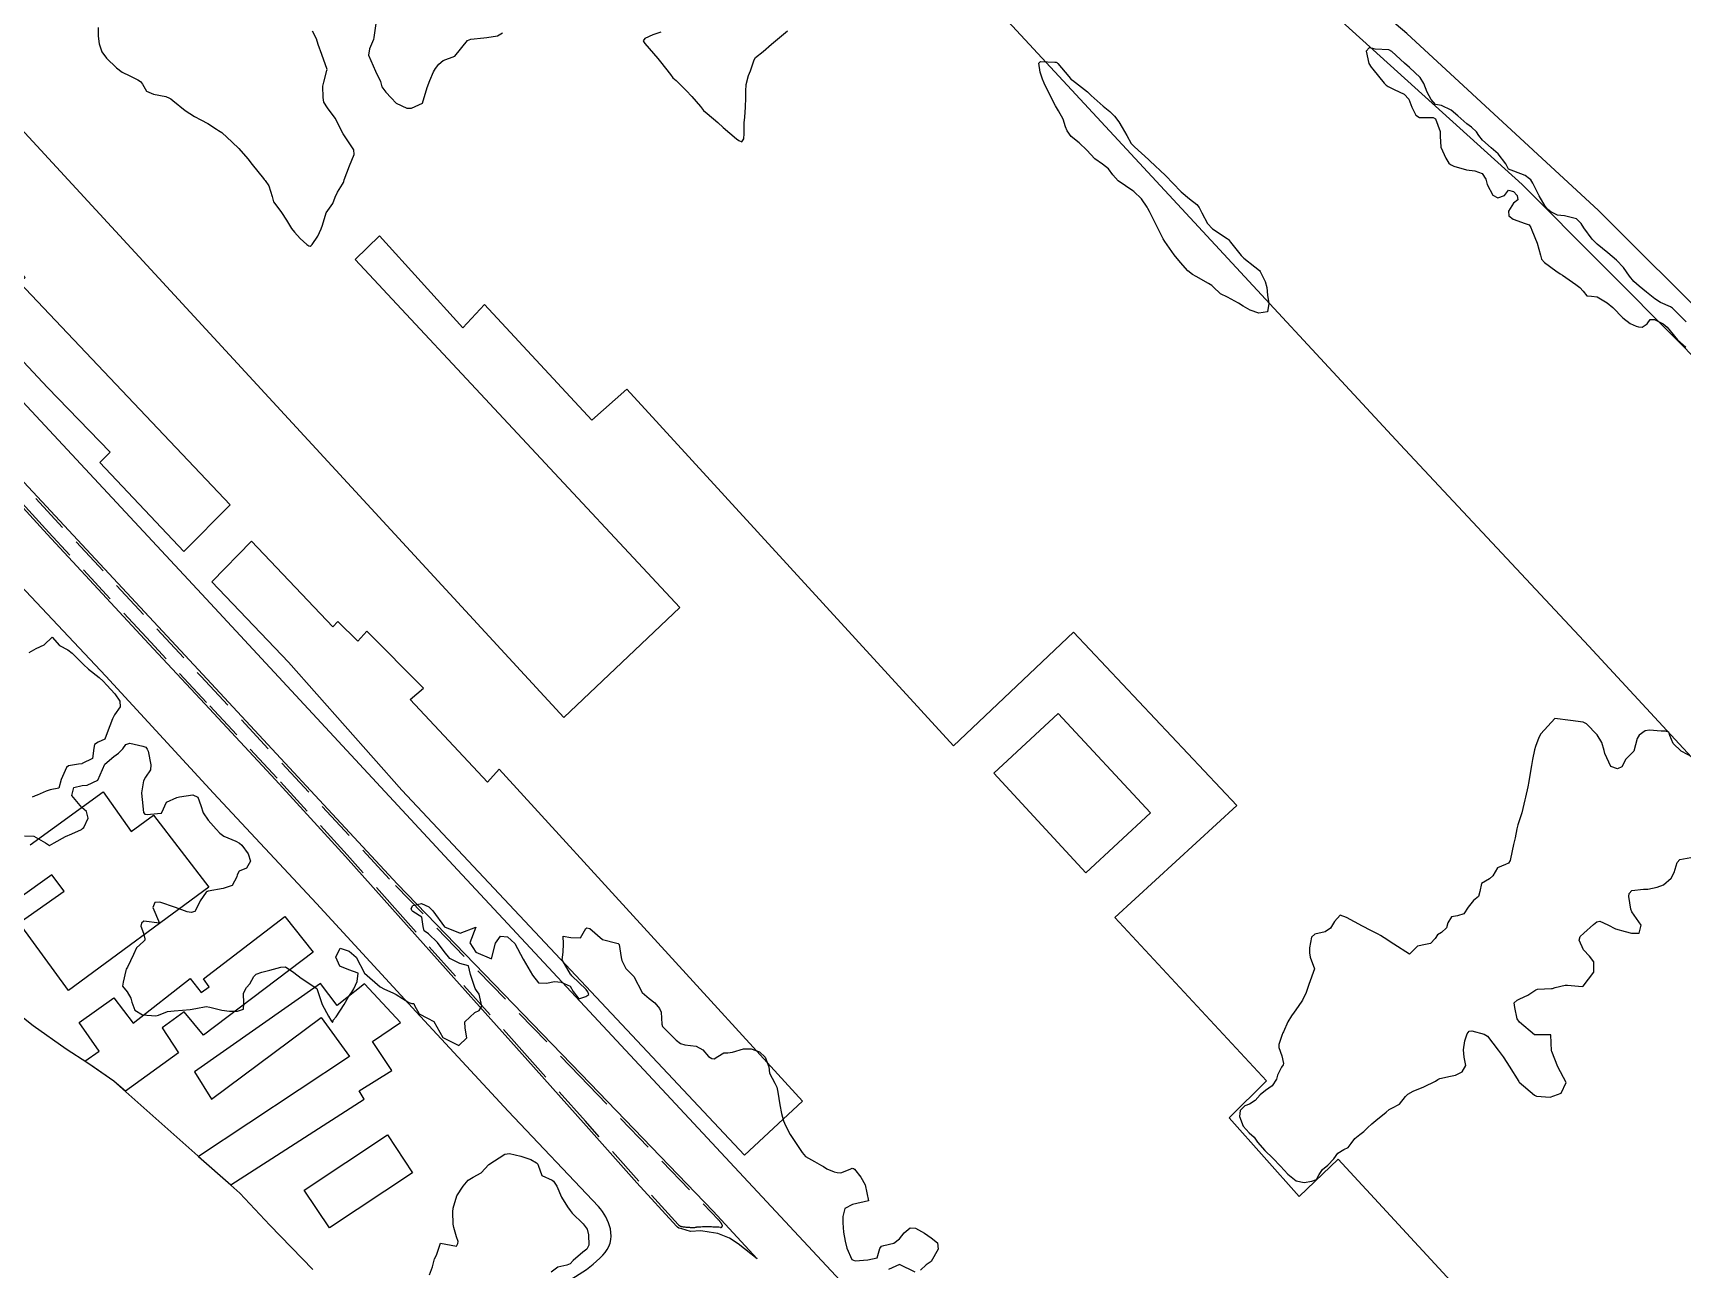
# Model space of a CAD drawing. Header units: metres. Extents: x 298520 to 308411, y 7433745 to 7450750.
# Drawn here: x 307107 to 307315.4, y 7434993.5 to 7435149.7 of the extents above; entities that cross this region are included whole.
import ezdxf

# ---------------------------------------------------------------- set-up
doc = ezdxf.new("R2010")
doc.units = ezdxf.units.M
doc.header["$LTSCALE"] = 10
doc.linetypes.add('DASHED', pattern=[0.75, 0.5, -0.25])
for name, color, linetype in [('Area', 45, 'Continuous'), ('Canteiro', 45, 'DASHED'), ('Curvas de Nivel 1m', 11, 'Continuous'), ('Edificações', 30, 'Continuous'), ('Linha Férrea', 251, 'TRACKS'), ('Vias Primárias', 230, 'Continuous')]:
    doc.layers.add(name, color=color, linetype=linetype)
doc.linetypes.add('TRACKS', pattern='A,0.15,[130,ltypeshp.shx,S=0.25,R=0,X=0,Y=0],0.15', length=0.3)

msp = doc.modelspace()

# ---------------------------------------------------------------- linework, layer by layer
at = {"layer": 'Area'}
msp.add_polyline3d([(307142.37, 7434993.4, 712.91), (307136.95, 7434999.02, 712.79), (307133.16, 7435003.06, 715.34), (307117.25, 7435017.22, 714.87), (307113.97, 7435019.47, 714.94), (307111.23, 7435021.26, 713.61), (307107.06, 7435024.18, 712.24), (307105.39, 7435025.48, 712.28)], dxfattribs=at)
at = {"layer": 'Canteiro'}
msp.add_lwpolyline([(307097.15, 7435101.81), (307128.25, 7435068.36), (307152.84, 7435041.94), (307176.08, 7435017.87), (307193.64, 7434999.69, -0.069447), (307194.12, 7434999.04, -0.593084), (307193.9, 7434998.72, 0.03562), (307190.87, 7434998.74, -0.052804), (307189.08, 7434998.82, -0.158835), (307188.55, 7434999.08), (307183.57, 7435004.56), (307176.83, 7435012.13), (307169.81, 7435020), (307160.43, 7435030.45), (307153.75, 7435037.94), (307146.75, 7435045.8), (307137.9, 7435055.49), (307128.95, 7435065.07), (307121.9, 7435072.66), (307109.03, 7435086.53), (307101.58, 7435094.67)], format="xyb", dxfattribs=at)
at = {"layer": 'Curvas de Nivel 1m', "flags": 128}
for points, elevation in [([(307115.27, 7435150.36), (307115.28, 7435149.26), (307115.39, 7435148.3), (307115.71, 7435147.25), (307116.32, 7435146.47), (307117.59, 7435145.23), (307118.3, 7435144.71), (307119.26, 7435144.24), (307120.29, 7435143.71), (307120.61, 7435143.52), (307120.86, 7435143.19), (307121.37, 7435142.28), (307122.27, 7435141.93), (307123.8, 7435141.62), (307124.27, 7435141.43), (307124.44, 7435141.33), (307124.68, 7435141.14), (307126.24, 7435139.87), (307127.42, 7435139.11), (307128.23, 7435138.66), (307129.1, 7435138.21), (307130.22, 7435137.51), (307130.48, 7435137.34), (307130.9, 7435137.07), (307132.2, 7435135.86), (307133.02, 7435135.04), (307134.17, 7435133.74), (307134.72, 7435133.02), (307136.15, 7435131.28), (307136.26, 7435131.13), (307136.35, 7435131.01), (307136.82, 7435130.32), (307137.23, 7435128.99), (307137.44, 7435128.32), (307138.1, 7435127.44), (307138.43, 7435126.98), (307139.05, 7435126), (307139.69, 7435124.96), (307140.06, 7435124.47), (307140.78, 7435123.68), (307141.63, 7435122.94), (307141.87, 7435122.76), (307142.04, 7435122.7), (307142.19, 7435122.78), (307142.31, 7435122.93), (307143.02, 7435123.96), (307143.46, 7435124.92), (307143.62, 7435125.37), (307144.09, 7435126.91), (307144.9, 7435128.11), (307145.23, 7435128.9), (307145.5, 7435129.52), (307146.14, 7435130.56), (307146.27, 7435130.75), (307146.31, 7435130.89), (307146.36, 7435131.1), (307147.03, 7435132.88), (307147.6, 7435134.29), (307147.57, 7435134.87), (307146.21, 7435136.89), (307145.21, 7435138.9), (307144.25, 7435140.21), (307143.79, 7435140.91), (307143.7, 7435141.48), (307143.65, 7435142.92), (307143.78, 7435143.43), (307144.18, 7435144.91), (307144.19, 7435145.03), (307143.51, 7435146.92), (307143.07, 7435148.2), (307142.86, 7435148.92), (307142.36, 7435149.87)], 711), ([(307150.37, 7435150.84), (307150.11, 7435149.09), (307150.04, 7435148.84), (307149.55, 7435147.63), (307149.41, 7435146.85), (307150.3, 7435144.84), (307150.96, 7435143.5), (307151.12, 7435142.83), (307151.63, 7435142.17), (307152.27, 7435141.44), (307152.91, 7435140.8), (307154.25, 7435140.14), (307154.88, 7435140.15), (307156.26, 7435140.77), (307156.84, 7435142.76), (307157.19, 7435143.65), (307157.66, 7435144.75), (307157.9, 7435145.15), (307158.32, 7435145.7), (307158.88, 7435146.18), (307160.33, 7435146.72), (307161.93, 7435148.7), (307162.35, 7435148.87), (307163.99, 7435149.04), (307164.36, 7435149.07), (307165.72, 7435149.29), (307166.36, 7435149.68)], 711), ([(307186.37, 7435149.76), (307185.36, 7435149.43), (307184.36, 7435148.96), (307184.12, 7435148.67), (307184.26, 7435148.43), (307184.35, 7435148.32), (307185.97, 7435146.41), (307186.33, 7435146), (307187.59, 7435144.39), (307187.9, 7435143.99), (307188.3, 7435143.63), (307189.57, 7435142.37), (307190.27, 7435141.63), (307191.37, 7435140.34), (307191.78, 7435139.87), (307192.24, 7435139.48), (307193.56, 7435138.32), (307194.23, 7435137.7), (307195.92, 7435136.29), (307196.21, 7435136.07), (307196.61, 7435135.88), (307196.87, 7435136.28), (307196.89, 7435136.95), (307196.92, 7435138.28), (307196.97, 7435139.01), (307197.06, 7435140.28), (307197.1, 7435141.45), (307197.11, 7435142.28), (307197.14, 7435143.13), (307197.44, 7435144.27), (307197.7, 7435144.88), (307198.15, 7435146.26), (307198.34, 7435146.55), (307199.3, 7435147.3), (307200.35, 7435148.24), (307202.37, 7435149.94)], 711), ([(307315.95, 7435113.14), (307314.2, 7435114.87), (307313.97, 7435115.03), (307312.69, 7435115.6), (307311.98, 7435116.04), (307310.94, 7435116.91), (307310, 7435117.67), (307309.33, 7435118.25), (307308.79, 7435118.94), (307308.03, 7435120.01), (307307.15, 7435120.96), (307306.05, 7435121.89), (307304.7, 7435122.98), (307304.07, 7435123.61), (307303.01, 7435125.01), (307302.66, 7435125.57), (307302.1, 7435126.18), (307300.58, 7435126.56), (307300.11, 7435126.57), (307299.69, 7435126.63), (307298.85, 7435127.06), (307298.43, 7435127.38), (307298.12, 7435127.75), (307297.39, 7435129.08), (307296.57, 7435130.68), (307296.3, 7435131.09), (307296.16, 7435131.24), (307295.62, 7435131.64), (307294.17, 7435132.21), (307293.51, 7435132.45), (307293.14, 7435133.13), (307292.2, 7435134.38), (307291.31, 7435135.15), (307290.22, 7435136.12), (307289.76, 7435136.7), (307289.45, 7435137.17), (307288.81, 7435137.75), (307288.24, 7435138.17), (307287.08, 7435139.2), (307286.26, 7435139.88), (307285.03, 7435140.47), (307284.27, 7435140.63), (307283.71, 7435141.24), (307283.21, 7435142.17), (307282.81, 7435143.25), (307282.31, 7435144.04), (307280.99, 7435145.27), (307280.34, 7435145.83), (307278.77, 7435147.3), (307278.36, 7435147.54), (307276.65, 7435147.62), (307276.36, 7435147.67), (307275.9, 7435147.79), (307275.52, 7435147.34), (307275.86, 7435145.81), (307276.15, 7435145.33), (307276.33, 7435145.08), (307277.8, 7435143.31), (307278.05, 7435143.05), (307278.3, 7435142.88), (307279.06, 7435142.52), (307280.29, 7435141.9), (307280.91, 7435141.27), (307281.28, 7435140.26), (307281.77, 7435139.26), (307282.25, 7435138.99), (307283.96, 7435138.95), (307284.25, 7435138.8), (307284.85, 7435137.22), (307284.85, 7435136.6), (307284.96, 7435135.22), (307285.56, 7435133.85), (307285.97, 7435133.21), (307286.18, 7435133.02), (307286.57, 7435132.82), (307288.17, 7435132.34), (307289.25, 7435132.25), (307290.17, 7435131.88), (307290.62, 7435131.16), (307290.81, 7435130.5), (307291.51, 7435129.15), (307292.13, 7435128.83), (307292.99, 7435129.13), (307293.48, 7435129.79), (307294.14, 7435129.63), (307294.6, 7435129.11), (307294.66, 7435128.57), (307294.12, 7435128.16), (307293.48, 7435127.12), (307293.53, 7435126.54), (307294.1, 7435126.11), (307295.62, 7435125.57), (307296.1, 7435125.41), (307296.31, 7435125.09), (307296.45, 7435124.72), (307297.13, 7435123.08), (307297.54, 7435121.58), (307297.67, 7435121.07), (307298.04, 7435120.66), (307299.46, 7435119.61), (307300.02, 7435119.23), (307300.3, 7435119.04), (307302, 7435117.86), (307302.5, 7435117.51), (307302.95, 7435117.01), (307303.41, 7435116.42), (307303.99, 7435116.41), (307304.68, 7435116.29), (307305.98, 7435115.56), (307306.67, 7435114.96), (307307.95, 7435113.66), (307308.89, 7435112.94), (307309.62, 7435112.6), (307309.94, 7435112.5), (307310.39, 7435112.46), (307311.01, 7435112.91), (307311.4, 7435113.45), (307311.95, 7435113.45), (307313.04, 7435112.88), (307313.55, 7435112.49), (307313.93, 7435112), (307314.85, 7435110.86), (307315.91, 7435109.96)], 711), ([(307106.54, 7435071.35), (307107.43, 7435071.89), (307108.42, 7435072.34), (307109.44, 7435073.32), (307110.39, 7435072.26), (307111.43, 7435071.69), (307111.99, 7435071.28), (307113.4, 7435069.86), (307114.05, 7435069.26), (307115.38, 7435068.19), (307115.9, 7435067.76), (307116.37, 7435067.24), (307117.36, 7435066.13), (307118.02, 7435065.21), (307118.05, 7435064.5), (307117.33, 7435063.47), (307117.19, 7435063.22), (307117.08, 7435062.99), (307116.41, 7435061.23), (307116.1, 7435060.43), (307115.28, 7435060.02), (307114.79, 7435059.74), (307114.71, 7435059.26), (307114.54, 7435057.98), (307113.25, 7435057.33), (307113.2, 7435057.32), (307112.77, 7435057.27), (307111.51, 7435057.03), (307111.25, 7435056.82), (307110.59, 7435055.3), (307110.3, 7435054.22), (307109.21, 7435054.01), (307108.7, 7435053.83), (307107.55, 7435053.34), (307107.3, 7435053.24), (307107.2, 7435053.2), (307106.92, 7435053.07)], 712), ([(307317.29, 7435057.86), (307315.42, 7435058.85), (307315.3, 7435058.91), (307314.32, 7435059.87), (307313.9, 7435060.87), (307313.76, 7435061.3), (307313.33, 7435061.42), (307312.79, 7435061.42), (307311.33, 7435061.57), (307310.75, 7435061.48), (307310, 7435060.91), (307309.74, 7435060.49), (307309.33, 7435058.92), (307309.33, 7435058.9), (307309.3, 7435058.87), (307308.33, 7435057.89), (307307.81, 7435056.94), (307307.27, 7435056.67), (307306.42, 7435056.96), (307305.68, 7435058.59), (307305.6, 7435058.97), (307305.31, 7435059.99), (307304.72, 7435060.98), (307303.34, 7435062.36), (307302.92, 7435062.57), (307301.34, 7435062.77), (307299.34, 7435063.04), (307297.6, 7435061.07), (307297.32, 7435060.62), (307296.89, 7435059.49), (307296.78, 7435059.08), (307296.53, 7435057.84), (307296.4, 7435057.08), (307296.24, 7435056.11), (307296.06, 7435055.08), (307295.93, 7435054.39), (307295.64, 7435053.09), (307295.57, 7435052.74), (307295.2, 7435051.09), (307294.68, 7435049.6), (307294.55, 7435049.1), (307294.32, 7435047.94), (307294.13, 7435047.1), (307293.94, 7435046.31), (307293.71, 7435045.1), (307293.5, 7435044.74), (307293.12, 7435044.57), (307292.1, 7435044.14), (307291.51, 7435043.13), (307291.1, 7435042.78), (307290.08, 7435042.17), (307289.88, 7435041.15), (307289.69, 7435040.54), (307289.07, 7435040.04), (307288.39, 7435039.17), (307287.87, 7435038.36), (307287.05, 7435038.09), (307286.29, 7435037.95), (307285.83, 7435037.2), (307285.65, 7435036.58), (307285.02, 7435036), (307284.53, 7435035.7), (307284.23, 7435035.22), (307283.65, 7435034.58), (307283, 7435034.45), (307282, 7435034.24), (307280.98, 7435033.26), (307279, 7435034.5), (307277.78, 7435035.3), (307277.31, 7435035.6), (307277.02, 7435035.77), (307276.09, 7435036.25), (307275.03, 7435036.8), (307274.02, 7435037.34), (307273.04, 7435037.89), (307272.23, 7435038.18), (307271.49, 7435037.37), (307271.02, 7435036.52), (307270.32, 7435036.08), (307269.02, 7435035.77), (307268.61, 7435035.41), (307268.34, 7435034.06), (307268.36, 7435033.41), (307268.43, 7435032.86), (307268.96, 7435031.4), (307268.28, 7435029.41), (307267.93, 7435028.42), (307267.47, 7435027.42), (307266.9, 7435026.63), (307266.39, 7435025.94), (307266.07, 7435025.44), (307265.62, 7435024.7), (307265.04, 7435023.45), (307264.99, 7435023.32), (307264.86, 7435022.97), (307264.47, 7435021.83), (307264.47, 7435021.45), (307264.83, 7435020.4), (307265.08, 7435019.45), (307265.02, 7435019.25), (307264.82, 7435018.99), (307264.31, 7435017.94), (307264.19, 7435017.46), (307263.64, 7435016.61), (307262.78, 7435016.03), (307262.11, 7435015.48), (307261.48, 7435014.77), (307260.76, 7435014.31), (307260.18, 7435014.08), (307259.6, 7435013.51), (307259.5, 7435012.75), (307259.96, 7435011.51), (307260.71, 7435010.67), (307261.35, 7435010.13), (307261.78, 7435009.48), (307262.69, 7435008.42), (307263.7, 7435007.46), (307264.66, 7435006.46), (307265.59, 7435005.44), (307266.64, 7435004.59), (307267.67, 7435004.39), (307268.64, 7435004.56), (307269.25, 7435004.79), (307269.55, 7435005.39), (307269.99, 7435006.05), (307270.66, 7435006.57), (307271.41, 7435007.37), (307271.93, 7435008.12), (307272.69, 7435008.58), (307273.24, 7435008.8), (307273.62, 7435009.34), (307274.09, 7435009.96), (307274.71, 7435010.45), (307275.22, 7435010.83), (307275.66, 7435011.32), (307276.21, 7435011.83), (307276.73, 7435012.23), (307278.04, 7435013.29), (307278.41, 7435013.63), (307278.75, 7435013.8), (307279.74, 7435014.29), (307280.47, 7435015.26), (307280.78, 7435015.57), (307281.46, 7435015.94), (307282.79, 7435016.5), (307284.25, 7435017.22), (307284.57, 7435017.43), (307284.8, 7435017.55), (307286.18, 7435017.82), (307286.8, 7435017.96), (307287.62, 7435018.37), (307288.11, 7435019.17), (307287.91, 7435020.25), (307287.82, 7435021.18), (307287.96, 7435022.28), (307288.27, 7435023.17), (307288.53, 7435023.5), (307288.87, 7435023.57), (307290.42, 7435023.14), (307290.86, 7435022.87), (307292.2, 7435021.13), (307292.83, 7435020.29), (307293.28, 7435019.57), (307293.56, 7435019.11), (307294.79, 7435017.17), (307294.86, 7435017.09), (307296.78, 7435015.44), (307297.03, 7435015.32), (307298.77, 7435015.16), (307300.13, 7435015.67), (307300.79, 7435017.02), (307299.71, 7435019.03), (307298.95, 7435020.93), (307298.93, 7435021.04), (307298.86, 7435023.04), (307296.86, 7435023.04), (307296.8, 7435023.07), (307294.89, 7435024.67), (307294.61, 7435025.09), (307294.3, 7435026.49), (307294.22, 7435027.1), (307294.58, 7435027.44), (307294.92, 7435027.59), (307295.94, 7435028.07), (307296.94, 7435028.74), (307297.17, 7435028.84), (307298.94, 7435028.9), (307299.06, 7435028.92), (307299.39, 7435029.04), (307300.65, 7435029.32), (307300.95, 7435029.32), (307302.8, 7435029.15), (307302.94, 7435029.2), (307304.27, 7435030.98), (307304.27, 7435032.27), (307303.73, 7435032.99), (307302.99, 7435033.8), (307302.41, 7435035.01), (307302.54, 7435035.48), (307303.02, 7435035.92), (307304.23, 7435036.98), (307304.66, 7435037.35), (307305.04, 7435037.4), (307306.03, 7435036.96), (307307.03, 7435036.47), (307308.22, 7435036.12), (307309.02, 7435035.91), (307310.01, 7435035.92), (307310.28, 7435036.91), (307309.06, 7435038.61), (307308.96, 7435038.92), (307308.69, 7435040.54), (307308.73, 7435040.93), (307309.09, 7435041.3), (307310.55, 7435041.45), (307311.09, 7435041.48), (307312.28, 7435041.7), (307313.09, 7435042.01), (307314.07, 7435042.87), (307314.41, 7435043.56), (307314.83, 7435044.85), (307315.14, 7435045.23), (307316.52, 7435045.45)], 711), ([(307105.97, 7435048.19), (307107.14, 7435048.15), (307108.59, 7435047.33), (307109.13, 7435046.99), (307109.72, 7435047.31), (307111.14, 7435048.12), (307111.95, 7435048.47), (307113.15, 7435049.02), (307113.3, 7435049.12), (307113.44, 7435049.27), (307113.99, 7435050.44), (307113.8, 7435051.26), (307113.19, 7435051.79), (307111.93, 7435053.28), (307112.2, 7435054.29), (307113.22, 7435054.57), (307113.88, 7435054.61), (307115.23, 7435055.25), (307116.11, 7435057.24), (307117.26, 7435058.23), (307117.84, 7435058.64), (307118.36, 7435059.21), (307118.76, 7435059.73), (307119.28, 7435059.93), (307120.91, 7435059.54), (307121.28, 7435059.39), (307121.46, 7435059.17), (307121.56, 7435058.88), (307121.92, 7435057.16), (307121.86, 7435056.54), (307121.24, 7435055.62), (307120.99, 7435055.17), (307120.75, 7435053.64), (307120.76, 7435053.18), (307120.81, 7435052.78), (307120.97, 7435051.17), (307121.18, 7435050.92), (307121.46, 7435050.88), (307123.18, 7435051.06), (307123.25, 7435051.08), (307123.3, 7435051.15), (307123.88, 7435052.46), (307125.2, 7435053.04), (307125.52, 7435053.13), (307127.21, 7435053.37), (307127.85, 7435053.09), (307128.25, 7435052.03), (307128.55, 7435051.09), (307129.17, 7435050.17), (307130.18, 7435049.06), (307130.63, 7435048.54), (307131.14, 7435048.16), (307132.66, 7435047.51), (307133.14, 7435047.27), (307133.43, 7435047.03), (307134.21, 7435045.93), (307134.5, 7435045.02), (307134, 7435044.12), (307133.09, 7435043.73), (307132.84, 7435043.28), (307132.79, 7435043.03), (307132.2, 7435041.91), (307131.07, 7435041.54), (307129.17, 7435041.19), (307129.06, 7435041.17), (307128.99, 7435041.15), (307128.92, 7435041.08), (307128.16, 7435039.97), (307127.73, 7435039.09), (307127.47, 7435038.66), (307127.03, 7435038.51), (307126.5, 7435038.58), (307125.03, 7435039.13), (307123.04, 7435039.8), (307122.42, 7435039.78), (307122.18, 7435039.16), (307123.01, 7435037.15), (307121.02, 7435037.42), (307120.72, 7435037.17), (307120.64, 7435036.8), (307121, 7435035.89), (307121.16, 7435035.17), (307121.14, 7435035.02), (307120.99, 7435034.84), (307120.1, 7435034.06), (307119.71, 7435033.19), (307118.95, 7435031.61), (307118.8, 7435031.34), (307118.77, 7435031.2), (307118.41, 7435029.71), (307118.32, 7435029.21), (307118.91, 7435028.48), (307119.39, 7435027.68), (307119.5, 7435027.19), (307119.88, 7435026.19), (307120.88, 7435025.58), (307122.56, 7435025.46), (307122.88, 7435025.56), (307124.03, 7435025.99), (307124.88, 7435026.07), (307125.93, 7435026.16), (307126.88, 7435026.26), (307127.59, 7435026.39), (307128.89, 7435026.62), (307129.39, 7435026.57), (307130.88, 7435026.17), (307131.88, 7435026.05), (307132.88, 7435026.03), (307133.63, 7435026.28), (307133.65, 7435027.02), (307133.62, 7435028.31), (307134, 7435029.02), (307134.42, 7435029.52), (307134.93, 7435030.43), (307135.22, 7435030.73), (307135.94, 7435030.99), (307136.95, 7435031.23), (307138.33, 7435031.59), (307138.95, 7435031.63), (307140, 7435030.95), (307140.93, 7435030.21), (307142.91, 7435028.91), (307143.58, 7435026.9), (307144.37, 7435025.4), (307144.67, 7435024.89), (307144.87, 7435024.62), (307144.94, 7435024.83), (307144.96, 7435024.89), (307145.35, 7435025.35), (307146.36, 7435026.87), (307146.9, 7435027.86), (307147.31, 7435028.45), (307147.59, 7435028.85), (307147.99, 7435029.78), (307148.1, 7435030.85), (307146.95, 7435031.25), (307145.8, 7435031.73), (307145.31, 7435032.88), (307145.84, 7435034.02), (307146.97, 7435033.64), (307147.86, 7435032.85), (307148.94, 7435030.84), (307150.92, 7435029.13), (307151.44, 7435028.81), (307152.49, 7435028.37), (307152.91, 7435028.17), (307154.51, 7435027.16), (307154.9, 7435027.03), (307155.14, 7435027.01), (307155.23, 7435026.76), (307155.82, 7435025.69), (307156.88, 7435025.17), (307157.69, 7435024.73), (307158.84, 7435022.72), (307160.83, 7435021.7), (307161.85, 7435022.68), (307161.65, 7435023.9), (307161.58, 7435024.69), (307162.88, 7435025.86), (307163.4, 7435026.15), (307163.73, 7435026.66), (307163.39, 7435028.19), (307163.07, 7435028.67), (307162.92, 7435028.9), (307162.33, 7435030.68), (307162.06, 7435031.79), (307160.96, 7435032.07), (307159.69, 7435032.71), (307158.98, 7435033.58), (307158.14, 7435034.73), (307157, 7435035.81), (307156.46, 7435036.2), (307156.34, 7435036.75), (307156.18, 7435037.91), (307155.03, 7435038.66), (307154.89, 7435038.77), (307154.8, 7435039.01), (307155.04, 7435039.4), (307156.14, 7435039.66), (307157.04, 7435039.24), (307157.57, 7435038.73), (307159.01, 7435036.72), (307161, 7435035.9), (307163.01, 7435036.67), (307162.24, 7435034.68), (307162.98, 7435033.49), (307164.96, 7435032.65), (307165.49, 7435034.64), (307166.1, 7435035.53), (307166.99, 7435035.42), (307167.92, 7435034.61), (307168.96, 7435032.6), (307170.14, 7435030.59), (307170.93, 7435029.62), (307171.93, 7435029.57), (307172.93, 7435029.8), (307173.76, 7435029.71), (307174.92, 7435029.2), (307175.27, 7435028.52), (307175.99, 7435027.6), (307176.91, 7435027.89), (307177.27, 7435028.14), (307177.15, 7435028.5), (307176.92, 7435028.77), (307175.12, 7435030.53), (307175.04, 7435030.62), (307174.94, 7435030.71), (307173.88, 7435032.54), (307174.01, 7435033.5), (307174.05, 7435034.54), (307174.02, 7435035.52), (307175, 7435035.37), (307176.21, 7435035.3), (307176.9, 7435036.5), (307177.01, 7435036.59), (307177.39, 7435036.5), (307178.99, 7435035.09), (307180.8, 7435034.65), (307180.98, 7435034.58), (307181.11, 7435034.46), (307181.35, 7435032.84), (307181.42, 7435032.45), (307181.94, 7435031.43), (307182.94, 7435030.43), (307184, 7435028.42), (307184.91, 7435027.66), (307185.6, 7435027.1), (307186.22, 7435026.39), (307186.42, 7435025.91), (307186.5, 7435024.39), (307186.58, 7435024.1), (307186.86, 7435023.81), (307188.3, 7435022.37), (307188.84, 7435021.96), (307189.4, 7435021.79), (307190.84, 7435021.62), (307191.68, 7435021.18), (307192.41, 7435020.32), (307192.82, 7435020.05), (307193.11, 7435020.01), (307193.59, 7435020.3), (307194.32, 7435020.8), (307194.83, 7435020.79), (307195.42, 7435020.87), (307196.83, 7435021.27), (307197.8, 7435021.29), (307198.83, 7435020.91), (307199.54, 7435020.23), (307200.03, 7435019.01), (307200.12, 7435018.23), (307200.78, 7435016.94), (307201.01, 7435016.45), (307201.07, 7435016.22), (307201.15, 7435015.83), (307201.41, 7435014.21), (307201.63, 7435013.11), (307201.89, 7435012.2), (307202.11, 7435011.59), (307202.71, 7435010.46), (307202.88, 7435010.19), (307203.3, 7435009.58), (307204.25, 7435008.17), (307204.67, 7435007.69), (307205.79, 7435007.03), (307206.66, 7435006.55), (307206.91, 7435006.4), (307207.33, 7435006.14), (307208.27, 7435005.75), (307208.65, 7435005.66), (307209.13, 7435005.63), (307210.29, 7435006.1), (307210.56, 7435006.2), (307210.65, 7435006.18), (307210.71, 7435006.16), (307210.83, 7435006.1), (307211.64, 7435005.09), (307212.19, 7435004.08), (307212.6, 7435002.07), (307210.6, 7435001.6), (307209.61, 7435001.09), (307209.36, 7435000.11), (307209.38, 7434999.31), (307209.47, 7434998.11), (307209.66, 7434996.99), (307209.88, 7434996.11), (307210.52, 7434994.68), (307210.93, 7434994.51), (307212.52, 7434994.64), (307213.69, 7434994.89), (307214.05, 7434996.05), (307214.26, 7434996.33), (307214.54, 7434996.45), (307215.83, 7434996.75), (307216.55, 7434997.26), (307217.12, 7434998.02), (307217.89, 7434998.68), (307218.56, 7434998.62), (307219.71, 7434997.99), (307220.55, 7434997.42), (307221.33, 7434996.76), (307221.43, 7434995.97), (307220.52, 7434994.43), (307220.27, 7434994.23), (307219.88, 7434993.99), (307219.2, 7434993.3)], 712), ([(307157.14, 7434992.73), (307157.5, 7434993.73), (307157.76, 7434994.73), (307158.02, 7434995.23), (307158.53, 7434996.72), (307160.53, 7434996.37), (307160.73, 7434996.7), (307160.76, 7434996.92), (307160.54, 7434997.53), (307160.19, 7434998.7), (307160.12, 7434999.15), (307160.07, 7435000.71), (307160.14, 7435001.15), (307160.6, 7435002.7), (307161.38, 7435003.93), (307162.02, 7435004.68), (307162.64, 7435005.09), (307163.68, 7435005.62), (307164.65, 7435006.65), (307166.67, 7435007.97), (307167.24, 7435008.04), (307168.66, 7435007.74), (307169.93, 7435007.31), (307170.66, 7435006.86), (307170.81, 7435006.73), (307170.86, 7435006.58), (307171.35, 7435005.28), (307172.63, 7435004.68), (307172.82, 7435004.55), (307173.21, 7435003.95), (307173.83, 7435002.54), (307174.59, 7435001.33), (307174.92, 7435000.85), (307175.18, 7435000.52), (307176.56, 7434999.16), (307177.07, 7434998.49), (307177.24, 7434997.8), (307177.25, 7434996.49), (307177.03, 7434995.99), (307176.52, 7434995.59), (307175.27, 7434994.52), (307174.91, 7434994.12), (307174.5, 7434993.94), (307173.36, 7434993.68), (307172.49, 7434993.06)], 713), ([(307218.5, 7434993.07), (307216.51, 7434994.03), (307215.12, 7434993.42)], 712)]:
    msp.add_lwpolyline(points, dxfattribs=dict(at, elevation=elevation))
at = {"layer": 'Curvas de Nivel 1m', "elevation": 712, "flags": 128}
msp.add_lwpolyline([(307236.33, 7435145.95), (307236.43, 7435145.91), (307236.52, 7435145.81), (307237.95, 7435144.14), (307238.23, 7435143.78), (307238.26, 7435143.74), (307238.3, 7435143.72), (307238.41, 7435143.67), (307240.29, 7435142.2), (307240.77, 7435141.76), (307242.26, 7435140.41), (307243.11, 7435139.73), (307243.69, 7435139.16), (307244.24, 7435138.42), (307244.69, 7435137.71), (307245.24, 7435136.68), (307245.8, 7435135.69), (307246.21, 7435135.26), (307247.99, 7435133.66), (307248.09, 7435133.57), (307248.18, 7435133.48), (307250.16, 7435131.64), (307252.09, 7435129.62), (307252.13, 7435129.58), (307253.2, 7435128.68), (307254.12, 7435127.96), (307254.42, 7435127.59), (307254.75, 7435126.94), (307255.46, 7435125.58), (307256.08, 7435124.92), (307257.92, 7435123.69), (307258.06, 7435123.59), (307258.12, 7435123.54), (307258.38, 7435123.21), (307259.72, 7435121.52), (307260.04, 7435121.21), (307261.43, 7435120.1), (307262.01, 7435119.62), (307262.11, 7435119.5), (307262.76, 7435118.24), (307262.94, 7435117.49), (307263.03, 7435116.53), (307263.21, 7435115.48), (307263.02, 7435114.43), (307261.95, 7435114.23), (307260.84, 7435114.64), (307259.97, 7435115.11), (307259.37, 7435115.53), (307257.98, 7435116.27), (307257.11, 7435116.68), (307256.19, 7435117.57), (307256.1, 7435117.67), (307255.99, 7435117.75), (307255.6, 7435117.98), (307254.01, 7435118.89), (307253.55, 7435119.14), (307252.95, 7435119.61), (307252.03, 7435120.66), (307251.25, 7435121.63), (307250.06, 7435123.31), (307249.87, 7435123.64), (307249.66, 7435124.05), (307248.86, 7435125.65), (307248.11, 7435127.09), (307247.93, 7435127.48), (307247.84, 7435127.66), (307247.13, 7435128.68), (307246.13, 7435129.62), (307246.02, 7435129.69), (307244.15, 7435130.98), (307243.51, 7435131.72), (307242.95, 7435132.5), (307242.18, 7435133.06), (307241.21, 7435133.75), (307240.2, 7435134.86), (307239.23, 7435135.77), (307238.22, 7435136.56), (307237.72, 7435137.28), (307237.53, 7435137.79), (307237.2, 7435138.76), (307236.63, 7435139.8), (307236.26, 7435140.43), (307235.55, 7435141.82), (307234.83, 7435143.3), (307234.6, 7435143.83), (307234.32, 7435144.7), (307234.14, 7435145.83), (307234.34, 7435146.05), (307236.17, 7435145.98)], close=True, dxfattribs=at)
at = {"layer": 'Edificações'}
for points in [[(307131.93, 7435090.01), (307126.08, 7435084.11), (307115.47, 7435095.38), (307116.79, 7435096.67), (307108.84, 7435104.85), (307090.01, 7435124.94), (307088.71, 7435123.86), (307072.4, 7435141.61), (307025.22, 7435192.3), (307016.31, 7435202.21), (307017.31, 7435203.2), (307010.55, 7435211.04), (307017.9, 7435217.93), (307024.66, 7435210.41), (307020.85, 7435206.97), (307025.79, 7435201.26), (307028.34, 7435203.69), (307046.18, 7435184.18), (307074.88, 7435153.36), (307106.04, 7435118.76), (307105.31, 7435118.12)], [(307196.94, 7435007.86), (307204.29, 7435014.67), (307165.93, 7435056.62), (307164.47, 7435054.99), (307154.68, 7435065.44), (307156.36, 7435066.86), (307149.23, 7435074.08), (307148.08, 7435072.8), (307145.55, 7435075.27), (307144.93, 7435074.61), (307134.66, 7435085.42), (307129.61, 7435080.28), (307139.3, 7435070.13), (307153.65, 7435053.97)], [(307228.44, 7435056.1), (307236.6, 7435063.66), (307248.24, 7435051.1), (307240.07, 7435043.53)], [(307141.3, 7435003.44), (307151.81, 7435010.41), (307154.99, 7435005.62), (307144.48, 7434998.65)]]:
    msp.add_lwpolyline(points, close=True, dxfattribs=at)
for points in [[(307082.62, 7435162.4), (307174.1, 7435063.17), (307188.79, 7435077.06), (307147.74, 7435121.02), (307150.82, 7435124.03), (307161.36, 7435112.4), (307164.09, 7435115.36), (307177.67, 7435100.72), (307182.09, 7435104.66), (307223.35, 7435059.58), (307238.51, 7435073.93), (307259.16, 7435052.05), (307243.74, 7435037.87), (307262.89, 7435017.24), (307258.21, 7435012.57), (307267.03, 7435002.61), (307271.97, 7435007.33), (307318.76, 7434956.67), (307313.81, 7434952.11), (307332.97, 7434930.86)], [(307427.53, 7434937.13), (307411.24, 7434955.12), (307398.96, 7434968.92), (307375.91, 7434948.27), (307362.34, 7434963.52), (307385.36, 7434983.89), (307381.85, 7434987.49), (307348.7, 7435023.09), (307330.66, 7435042.96), (307303.63, 7435072.18), (307279.79, 7435097.65), (307252.73, 7435126.87), (307222.77, 7435159.24)], [(307106.68, 7435047.05), (307115.91, 7435053.74), (307119.44, 7435048.73), (307122.25, 7435050.8), (307129.26, 7435041.7), (307111.53, 7435028.67), (307105.28, 7435037.19), (307110.97, 7435041.23), (307109.4, 7435043.28), (307105.13, 7435040.19)]]:
    msp.add_lwpolyline(points, dxfattribs=at)
for points, elevation in [([(307118.71, 7435015.92), (307117.25, 7435017.22), (307114.76, 7435018.93), (307113.57, 7435019.73), (307115.39, 7435021.01), (307112.85, 7435024.63), (307117.25, 7435027.73), (307119.69, 7435024.55), (307126.89, 7435030.17), (307128.27, 7435028.39), (307129.29, 7435029.12), (307128.56, 7435030.12), (307138.85, 7435037.99), (307142.42, 7435033.5), (307128.57, 7435023), (307126.13, 7435025.97), (307123.34, 7435023.92), (307125.43, 7435020.78)], 714.92), ([(307127.96, 7435007.69), (307132.02, 7435004.08), (307148.86, 7435014.91), (307148.26, 7435015.98), (307152.37, 7435018.56), (307149.92, 7435022.2), (307153.47, 7435024.61), (307148.9, 7435029.48), (307145.47, 7435026.77), (307143.36, 7435029.56), (307127.44, 7435018.36), (307129.59, 7435014.92), (307143.43, 7435025.23), (307147.03, 7435020.33)], 715.19)]:
    msp.add_lwpolyline(points, close=True, dxfattribs=dict(at, elevation=elevation))
at = {"layer": 'Linha Férrea', "flags": 128}
msp.add_lwpolyline([(307827.16, 7434249.95), (307821.56, 7434258.81), (307819.52, 7434262.43), (307816.3, 7434268.22), (307813.68, 7434272.3), (307811.64, 7434275.46), (307798.22, 7434296.14), (307773.74, 7434334.03), (307761.73, 7434352.01), (307752.47, 7434367.89), (307735.13, 7434393.38), (307710.74, 7434431.02), (307694.81, 7434455.28), (307677.7, 7434482.21), (307665.38, 7434501.66), (307643.88, 7434534.84), (307627.56, 7434562.54), (307613.51, 7434586.87), (307596.95, 7434617.47), (307576.4, 7434659.98), (307564.17, 7434687.32), (307541.06, 7434734.95), (307530.17, 7434758.54), (307516.92, 7434785.92), (307501.76, 7434817.25), (307481.68, 7434859.3), (307459.2, 7434904.2), (307442.79, 7434936.27), (307425.28, 7434968.91), (307411.69, 7434992.24), (307402.57, 7435007.68), (307388.85, 7435028.5), (307366.95, 7435058.3), (307352.5, 7435076.75), (307335.71, 7435095.81), (307323.74, 7435108.4), (307304.88, 7435127.21), (307280.64, 7435149.6), (307260.89, 7435166.25), (307239.5, 7435183.01), (307222.59, 7435195.4), (307206.91, 7435206.43), (307191.54, 7435216.92), (307180.98, 7435223.58), (307147.08, 7435245.04), (307110.18, 7435267.87), (307071.33, 7435292.08), (307013.04, 7435328.92), (306934.22, 7435378.29), (306890.85, 7435406.01), (306860.76, 7435425.27), (306830.44, 7435444.17), (306783.16, 7435474), (306743.29, 7435499.12), (306730.65, 7435506.8), (306700.01, 7435524.56), (306649.97, 7435556.16), (306620.54, 7435574.68), (306585.88, 7435596.36), (306549.21, 7435619.44), (306511.46, 7435642.99), (306481.3, 7435662.07), (306449.91, 7435681.79), (306417.31, 7435702.16), (306386.5, 7435720.66), (306359.57, 7435735.78), (306332.26, 7435749.95), (306295.74, 7435767.25), (306254.91, 7435784.83), (306234.55, 7435793.03), (306198.8, 7435806.04), (306177.43, 7435813.74), (306139.2, 7435826.14), (306101.03, 7435838.04), (306051.97, 7435853.03), (306008.19, 7435866.65), (306003.58, 7435868.04), (305974.11, 7435878.74), (305939.65, 7435889.45), (305902.23, 7435900.74), (305881.18, 7435906.22), (305868.58, 7435910.19), (305845.54, 7435919.12), (305815.17, 7435933.3), (305786.71, 7435949.03), (305760.88, 7435966.42), (305735.18, 7435986.89), (305723.76, 7435997.05), (305696.1, 7436025.19), (305678.2, 7436047.9), (305661.02, 7436071.86), (305645.02, 7436096.32), (305622.37, 7436129.7), (305596.14, 7436168.75), (305576.09, 7436198.75), (305559.43, 7436223.15), (305539.44, 7436252.72), (305521.42, 7436279.84), (305512.69, 7436292.82), (305499.49, 7436312.98), (305480.03, 7436341.61), (305460.3, 7436370.83), (305441.56, 7436398.43), (305421.25, 7436428.24), (305402.58, 7436456.09), (305384.09, 7436483.75), (305369.12, 7436505.55), (305351.23, 7436532.17), (305338.34, 7436551.44), (305322.73, 7436574.87), (305306.91, 7436598.3), (305293.24, 7436619.06), (305277.82, 7436644.31), (305263.89, 7436668.98), (305254.71, 7436687.72), (305243.78, 7436710.84), (305233.95, 7436734.39), (305225.11, 7436755.87), (305215.53, 7436780.47), (305201.61, 7436815.68), (305193.17, 7436837.83), (305177.38, 7436877.75), (305166.79, 7436904.69), (305153.94, 7436937.69), (305141.5, 7436969.14), (305130.7, 7436996.5), (305122.02, 7437018.5), (305113.06, 7437043.1), (305101.51, 7437072.01), (305093.24, 7437092.93), (305082.04, 7437121.36), (305073.35, 7437143.92), (305060.57, 7437176.45), (305050.18, 7437206.4), (305043.41, 7437227.87), (305037.47, 7437248.17), (305034.53, 7437261.71), (305031.72, 7437274.1), (305028.72, 7437297.87), (305025.03, 7437326.57), (305023.12, 7437358.56), (305023.12, 7437387.11), (305024.83, 7437414.87), (305027.31, 7437439.51), (305027.41, 7437441.26), (305030.71, 7437462.67), (305036.04, 7437488.9), (305042.47, 7437516.92), (305048.78, 7437544.54), (305055.48, 7437572.1), (305062.87, 7437603.39), (305069.5, 7437630.69), (305077.03, 7437662.82), (305085.46, 7437698.14), (305091.82, 7437727.64), (305097.21, 7437749.95), (305103.92, 7437777.27), (305111.1, 7437807.1), (305121.2, 7437849.91), (305125.41, 7437866.97), (305130.99, 7437888.73), (305137.36, 7437914.57), (305143.48, 7437941.14), (305150.28, 7437969.23), (305155.63, 7437993.86), (305160.5, 7438017.39), (305165.53, 7438047.97), (305167.4, 7438065.92), (305168.45, 7438080.5), (305168.7, 7438098.82), (305168.5, 7438111.61), (305167.44, 7438129.41), (305165.73, 7438144.8), (305163.05, 7438159.25), (305157.36, 7438183.65), (305149.71, 7438209.61), (305142.15, 7438230.52), (305132.88, 7438252.55), (305120.43, 7438277.84), (305109.12, 7438297.22), (305107.01, 7438300.23), (305099.26, 7438311.38), (305091.43, 7438322.41), (305083.38, 7438332.8), (305079.57, 7438337.52), (305074.8, 7438344.06), (305056.82, 7438367.08), (305041.94, 7438386.35), (305023.22, 7438411.98), (305005.97, 7438436.56), (304993.28, 7438456.49), (304983.12, 7438473.17), (304969.54, 7438498.7), (304959.94, 7438517.09), (304947.33, 7438543.43), (304933.09, 7438572.79), (304924.31, 7438590.95), (304918.2, 7438604.46), (304911.78, 7438619.16), (304905.93, 7438632.44), (304900.32, 7438648.46), (304895.83, 7438661.89), (304892.17, 7438674.5), (304887.95, 7438691.24), (304884.69, 7438706.94), (304881.85, 7438723.7), (304879.33, 7438740.13), (304878.19, 7438758.92), (304877.54, 7438778.36), (304877.21, 7438799.09), (304877.46, 7438830.88), (304877.86, 7438863.02), (304878.27, 7438892.7), (304878.6, 7438920.11), (304878.68, 7438952.24), (304877.94, 7438980.3), (304876.32, 7439009.02), (304874.94, 7439022.79), (304873.23, 7439037.84), (304870.14, 7439056.14), (304864.86, 7439082.08), (304859.08, 7439105.01), (304850.38, 7439133.89), (304843.06, 7439154.06), (304836.38, 7439171.24), (304828.25, 7439190.11), (304817.67, 7439211.83), (304806.69, 7439232.74), (304796.36, 7439250.87), (304785.22, 7439269.01), (304772.78, 7439289.1), (304755.7, 7439316.74), (304736.91, 7439345.94), (304718.85, 7439374.33), (304700.22, 7439403.62), (304676.46, 7439440.71), (304659.06, 7439468.06), (304641.49, 7439495.55), (304629.29, 7439515), (304612.29, 7439541.91), (304598.79, 7439563.31), (304583.09, 7439588.52), (304568.61, 7439611.38), (304554.37, 7439633.59), (304540.46, 7439656.11), (304527.86, 7439675.88), (304515.49, 7439695.97), (304501.01, 7439718.74), (304492.56, 7439732.18), (304481.09, 7439749.95), (304464.7, 7439773.55), (304458.7, 7439781.55), (304447.47, 7439795.48), (304430.85, 7439814.02), (304417.94, 7439826.87), (304407.63, 7439836.38), (304393.36, 7439848.49), (304380.4, 7439858.34), (304362.66, 7439870.74), (304347.09, 7439880.3), (304333.25, 7439887.82), (304320.73, 7439894.06), (304304.93, 7439900.99), (304286.44, 7439908.16), (304266.64, 7439915.42), (304246.69, 7439922.5), (304225.19, 7439929.98), (304199, 7439939.2), (304168.47, 7439950), (304152.89, 7439955.63), (304135.92, 7439962.49), (304121.35, 7439968.8), (304105.78, 7439976.38), (304088.74, 7439985.33), (304071.18, 7439995.83), (304051.5, 7440008.74), (304042.51, 7440015.33), (304023.02, 7440030.47), (304002.68, 7440048.64), (303992.18, 7440058.52), (303980.44, 7440070.49), (303965.02, 7440086.23), (303949.37, 7440102.5), (303932.05, 7440120.67), (303917.21, 7440136.17), (303903.07, 7440150.77), (303879.08, 7440175), (303863.63, 7440189.71), (303849.06, 7440203.12), (303838.55, 7440211.89), (303825.96, 7440222.58), (303811.47, 7440233.81), (303798.03, 7440243.58), (303789.17, 7440249.78, 0.048699), (303782.73, 7440254.33, -0.013971), (303778.98, 7440256.72, 0.011385), (303767.54, 7440264.08, 0.000455), (303759.24, 7440269.14, 0.004014), (303749.32, 7440275.08, 0.008965), (303739.52, 7440280.6), (303729.17, 7440286.2), (303717.71, 7440292.15), (303693.72, 7440304.37), (303679.1, 7440311.9), (303660.94, 7440321.33), (303642.97, 7440330.92), (303636.47, 7440334.55), (303624.84, 7440341.29), (303611.99, 7440348.94), (303603.08, 7440354.6), (303596.28, 7440359.1), (303587.51, 7440365.43), (303578.6, 7440372.22), (303569.48, 7440379.63), (303558.63, 7440389.13), (303549.89, 7440397.25), (303541.54, 7440405.46), (303534.88, 7440412.29), (303523.46, 7440424.47), (303512.29, 7440437.46), (303502.62, 7440449.26), (303497.01, 7440456.5), (303488.04, 7440468.69), (303481.42, 7440477.68), (303475.38, 7440486.35), (303465.79, 7440500.54), (303456.11, 7440515.6), (303445.61, 7440532.25), (303432.87, 7440552.63), (303423.19, 7440568.06, -0.000757), (303417.99, 7440576.14, 0.007668), (303411.65, 7440585.69), (303403.6, 7440597.44), (303394.77, 7440609.24), (303388.86, 7440616.92), (303381.26, 7440625.91), (303374.43, 7440633.82), (303364.89, 7440644.09), (303358.77, 7440650.24), (303349.65, 7440658.74), (303339.72, 7440667.52), (303332.66, 7440673.46), (303326.72, 7440678.05, -0.018136), (303320.92, 7440682.54, 0.027105), (303312.53, 7440688.78, -0.001525), (303306.78, 7440692.62), (303296.84, 7440699.32), (303291.58, 7440702.65), (303280.84, 7440709.24, 0.008003), (303271.25, 7440714.65, 0.013057), (303255.94, 7440722.45, -0.001991), (303248.37, 7440726.09, 0.012147), (303243.6, 7440728.27, -0.002135), (303237.37, 7440730.97), (303223.7, 7440736.96), (303210.1, 7440742.74), (303193.9, 7440749.57), (303189.82, 7440751.3), (303177.39, 7440756.46), (303158.99, 7440764.27), (303141.65, 7440771.61), (303117.1, 7440781.98), (303101.55, 7440788.52), (303093.45, 7440792.23), (303076.05, 7440800.18), (303054.93, 7440810.37), (303040.16, 7440817.98), (303025.35, 7440825.89), (303013.34, 7440832.76), (303004.06, 7440838.54), (302994.27, 7440845.09), (302982.62, 7440853.41), (302969.58, 7440863.65), (302962.58, 7440869.55), (302953.34, 7440877.8), (302943.02, 7440887.54), (302938.59, 7440892.15), (302933.33, 7440897.54), (302924.32, 7440907.75), (302915.9, 7440917.94), (302907.52, 7440928.75), (302899.78, 7440938.97), (302892.73, 7440949.15), (302888.76, 7440955.11), (302884.57, 7440961.75), (302879.49, 7440969.89), (302873.29, 7440980.61), (302867.78, 7440990.9), (302859.79, 7441006.77), (302851.23, 7441025.3), (302846.82, 7441035.61), (302841.67, 7441047.99), (302837.15, 7441059.32), (302829.38, 7441078.79), (302825.24, 7441088.83), (302821.86, 7441097.36), (302816.25, 7441111.47), (302810.67, 7441125.2), (302804.68, 7441140.05), (302799.05, 7441153.54), (302792.2, 7441169.33), (302786.8, 7441181.37), (302782.7, 7441189.73), (302780.99, 7441193.27, -0.024435), (302778.71, 7441197.53, 0.018839), (302775.04, 7441204.53), (302769.05, 7441215.01), (302764.16, 7441223.1), (302758.01, 7441232.57), (302751.03, 7441242.93), (302746.43, 7441249.47, 0.01417), (302742.29, 7441255.12, -0.010578), (302734.95, 7441264.49, 0.026045), (302726.65, 7441274.45), (302714.77, 7441287.27), (302702.59, 7441299.41), (302690.06, 7441310.89), (302682.56, 7441317.23), (302675.22, 7441323.25), (302666.87, 7441329.42, 0.027574), (302658.67, 7441335.28, -0.011091), (302655.15, 7441337.63, 0.01172), (302645.72, 7441343.9, 0.006642), (302635.25, 7441350.32, 0.010482), (302620.24, 7441358.82, 0.013683), (302599.22, 7441369.43, 0.008553), (302586.73, 7441375.05, 0.011788), (302575.05, 7441379.75, 0.002778), (302570.56, 7441381.4), (302560.88, 7441384.91), (302551, 7441388.04), (302546.22, 7441389.53, -0.019135), (302544.9, 7441389.88, 0.019296), (302522.94, 7441395.79, 0.000461), (302511.66, 7441398.34, 0.010049), (302501.51, 7441400.42), (302492.39, 7441402.1), (302485.29, 7441403.3), (302471.45, 7441405.53), (302444.87, 7441409.52), (302415.28, 7441413.93), (302384.35, 7441418.64), (302365.98, 7441421.32), (302360.25, 7441421.99), (302338.7, 7441425.13), (302306, 7441430.4), (302286.92, 7441434.2), (302278.6, 7441436.01), (302270.24, 7441438.28), (302260.05, 7441441.21), (302248.72, 7441444.79), (302234.93, 7441449.83), (302225.68, 7441453.69), (302223.91, 7441454.59), (302211.72, 7441460.08), (302198.55, 7441466.94), (302185.19, 7441474.43), (302176.27, 7441480.04), (302166.75, 7441486.09), (302155.71, 7441493.82), (302145.2, 7441501.91), (302133.65, 7441511.46), (302124.11, 7441520), (302113.8, 7441530.08), (302104.38, 7441540.03), (302095.47, 7441550.01), (302086.58, 7441560.93), (302077.65, 7441573.12), (302070.77, 7441583.08), (302062.65, 7441595.88), (302055.33, 7441608.4), (302048.69, 7441620.59), (302040.38, 7441636.79), (302032.96, 7441653.05), (302027.22, 7441666.29), (302023.74, 7441674.15), (302020.23, 7441682.95), (302013.85, 7441699.66), (302006.74, 7441720.03), (302000.14, 7441739.47), (301996.81, 7441749.52), (301993.17, 7441760.44), (301988.74, 7441774), (301985.31, 7441784.6), (301976.67, 7441811.03), (301970.97, 7441828.13), (301966.76, 7441840.46), (301961.82, 7441854.8), (301956.6, 7441869.32), (301952.69, 7441879.43), (301950.21, 7441885.78), (301947.26, 7441893.12), (301942.83, 7441903), (301936.94, 7441915.47), (301925.25, 7441938.09), (301919.94, 7441947.81), (301913.51, 7441959.08), (301904.12, 7441974.92), (301894.52, 7441990.44), (301891.41, 7441995.46), (301886.49, 7442003.18), (301878.67, 7442015.28), (301873.46, 7442023.44), (301865.16, 7442036.29), (301855.84, 7442050.94), (301845.98, 7442066.83), (301838.27, 7442079.46), (301830.42, 7442092.89), (301825.55, 7442101.78), (301821.38, 7442109.45), (301815.66, 7442120.91), (301811.11, 7442130.24), (301807.7, 7442138), (301806.42, 7442140.6, 0.023261), (301801.86, 7442152.45, -0.028715), (301797.55, 7442164, 0.012936), (301793.73, 7442175.33, -0.025942), (301792.42, 7442179.58, 0.006006), (301789.91, 7442189.06, -0.014708), (301788.14, 7442196.22), (301785.97, 7442206.25), (301784.37, 7442214.31, 0.006026), (301783.56, 7442218.84, -0.007665), (301782.52, 7442224.78, -0.006079), (301780.96, 7442235.44, -0.002739), (301779.7, 7442245.21), (301779.18, 7442249.48), (301778.68, 7442254.38), (301778.07, 7442260.48), (301777.32, 7442271.29), (301776.98, 7442275.41), (301775.91, 7442292.59), (301775.2, 7442301.97), (301774.19, 7442318.2), (301773.65, 7442327.42), (301773.09, 7442335.87), (301772.13, 7442350.27), (301771.29, 7442362.12), (301770.73, 7442371.57), (301769.87, 7442382.07), (301768.55, 7442394.65), (301768.15, 7442398.42), (301767.39, 7442406.07), (301767.01, 7442408.61), (301766.5, 7442411.78), (301764.78, 7442423.53), (301763.46, 7442430.86), (301760.77, 7442444.81), (301759.48, 7442450.08), (301758.26, 7442454.4), (301755.34, 7442466.07), (301751.67, 7442478.11, 0.014406), (301747.84, 7442489.51, -0.000078), (301746.02, 7442494.48), (301743.45, 7442501.47), (301738.69, 7442513.33), (301735.71, 7442520.32), (301732.43, 7442527.28), (301727.1, 7442538.17), (301722.93, 7442546.11, 0.012187), (301718.52, 7442554.11, 0.000535), (301713.36, 7442562.95, 0.014127), (301707.99, 7442571.56, 0.00131), (301703.08, 7442578.9, 0.005502), (301696.11, 7442589.04, 0.012739), (301690.66, 7442596.36, -0.003293), (301687.73, 7442600.16, 0.014011), (301683.49, 7442605.41), (301674.27, 7442616.2), (301665.75, 7442625.39), (301657.65, 7442633.67), (301647.39, 7442643.46), (301636.01, 7442653.98), (301626.6, 7442662.31), (301605.3, 7442680.7), (301585.63, 7442697.22), (301571.11, 7442709.22), (301556.03, 7442721.96), (301546.37, 7442729.88), (301533.38, 7442740.75), (301522.72, 7442749.6), (301509.81, 7442760.24), (301495.06, 7442772.28), (301477.47, 7442786.66), (301465.13, 7442796.88), (301456.43, 7442804.07), (301435.24, 7442821.76), (301421.84, 7442832.86), (301396.98, 7442853.69), (301385.14, 7442863.63), (301370.66, 7442875.78), (301364.72, 7442880.33), (301363.39, 7442881.71), (301340.64, 7442900.57), (301323.03, 7442915.48), (301312.79, 7442924.11), (301300.58, 7442934.7), (301285.85, 7442948.16), (301276.27, 7442957.32), (301270.65, 7442962.88), (301259.99, 7442974.03), (301253.52, 7442981.22), (301247.9, 7442987.53), (301240.38, 7442996.74), (301230, 7443009.99), (301221.85, 7443021.63), (301213.13, 7443035.04), (301205.73, 7443047.19), (301200.05, 7443057.2), (301196.13, 7443064.49), (301190.78, 7443075.16), (301186.74, 7443083.78), (301181.57, 7443095.72), (301178.31, 7443103.87), (301173.66, 7443116.19), (301169.17, 7443129.41), (301164.14, 7443147.31, -0.01791), (301159.61, 7443166.2, -0.00496), (301157.56, 7443176.88, -0.011511), (301154.97, 7443193.24, -0.007375), (301153.51, 7443205.47), (301152.72, 7443213.02, -0.00222), (301152.22, 7443222.44), (301151.73, 7443232.75), (301151.6, 7443240.18), (301151.64, 7443249.45), (301151.72, 7443255.84, -0.000163), (301152.03, 7443263.85, -0.011094), (301152.62, 7443273.75), (301153.01, 7443278.43), (301153.23, 7443280.62), (301153.69, 7443286.69, -0.028501), (301154.09, 7443291.63), (301155.31, 7443300.6), (301156.34, 7443307.46), (301157.49, 7443314.98), (301159.2, 7443325.07), (301161.79, 7443338.5), (301165.14, 7443354.56), (301169.45, 7443374.23), (301172.81, 7443391.59), (301174.68, 7443401.17), (301178.92, 7443420.67), (301181.69, 7443433.86), (301184.3, 7443446.54), (301187.7, 7443463.23), (301190.75, 7443479.81), (301192.55, 7443489.81), (301194.09, 7443499.34), (301196.06, 7443513.19), (301197.81, 7443528.85), (301198.98, 7443543.03), (301199.58, 7443554.27), (301200.06, 7443564.72), (301200.28, 7443573.9), (301200.16, 7443588.23), (301199.93, 7443598.37), (301199.28, 7443610.7), (301198.7, 7443618.87), (301198.18, 7443625.39), (301197.2, 7443633.94, -0.007667), (301196.17, 7443643.15, 0.025395), (301194.85, 7443652, -0.01031), (301194.43, 7443654.34), (301193.51, 7443660.13), (301192.14, 7443668.08), (301188.58, 7443684.77), (301185.5, 7443697.18), (301182.79, 7443706.83), (301181.46, 7443711.27), (301177.71, 7443723.71), (301173.81, 7443734.63), (301171.26, 7443741.67), (301169.73, 7443745.67), (301168.22, 7443749.26), (301166.22, 7443754.29), (301158.31, 7443772.48), (301152.39, 7443784.66), (301147.87, 7443793.51), (301140.96, 7443806.33), (301134.74, 7443816.99), (301130.67, 7443823.9), (301127.12, 7443829.58), (301118, 7443843.64), (301110.12, 7443855.07), (301103.9, 7443863.69), (301096.37, 7443873.96), (301091.52, 7443880.27), (301082.1, 7443891.99), (301075.19, 7443900.34), (301066.67, 7443910.08), (301057.94, 7443919.52), (301047.68, 7443929.62), (301040.64, 7443936.58), (301031.88, 7443944.37), (301023.76, 7443951.56), (301019.29, 7443955.05), (301009.56, 7443962.8), (300997.58, 7443972.16), (300983.87, 7443982.45), (300964.19, 7443997.46), (300944.11, 7444013.33), (300932.3, 7444022.95), (300914.03, 7444037.34), (300891.31, 7444055.81), (300879.97, 7444064.81), (300848.15, 7444089.83), (300830.36, 7444103.6), (300820.58, 7444111.41), (300808.79, 7444120.92), (300790.07, 7444136.49), (300778.41, 7444146.77), (300770.69, 7444153.71), (300758.58, 7444165.33), (300747.36, 7444176.88), (300740.38, 7444184.13), (300726.75, 7444199.56), (300715.03, 7444213.52), (300701.45, 7444231.21), (300695.76, 7444239.06), (300691.1, 7444245.69), (300688.5, 7444249.68), (300679.25, 7444263.56), (300673.51, 7444272.71), (300665.01, 7444287.41), (300658.59, 7444299.12), (300654.52, 7444306.91), (300645.89, 7444324.78), (300638.77, 7444340.5), (300632, 7444357.09), (300623.23, 7444381.31), (300618.04, 7444396.73), (300611.74, 7444416.06), (300609.69, 7444423.43), (300607, 7444434.67), (300602.95, 7444451.57), (300599.97, 7444467.01), (300597.63, 7444480.25), (300594.73, 7444500.08), (300593.89, 7444507.37), (300592.27, 7444522.79), (300591.51, 7444531.44), (300590.49, 7444544.96), (300589.84, 7444557.3), (300589.1, 7444574.02), (300588.34, 7444602.11), (300587.69, 7444624.21), (300587.29, 7444638.3), (300586.41, 7444654.83), (300585.21, 7444670.92), (300583.32, 7444689.36), (300581.91, 7444699.79), (300579.93, 7444713.25), (300577.02, 7444730.38), (300574.61, 7444742.84), (300573.26, 7444749.5), (300571.95, 7444755.51), (300567.97, 7444771.62), (300563.22, 7444789.71), (300556.39, 7444811.41), (300552.81, 7444821.86), (300552.05, 7444823.55), (300548.14, 7444834.22), (300543.9, 7444845.24), (300538.74, 7444857.63), (300534.37, 7444867.27, 0.016186), (300529.66, 7444877.36), (300521.07, 7444894.31), (300515.47, 7444904.77), (300506.54, 7444920.71), (300501.33, 7444929.08), (300498.82, 7444933.12), (300487.1, 7444951.63), (300474, 7444971.56), (300463.47, 7444987.49), (300453.77, 7445002.71), (300450.06, 7445008.6), (300443.36, 7445019.57), (300432.15, 7445039.25), (300421.26, 7445060.11), (300412.9, 7445077.32), (300404.44, 7445096.12), (300400.04, 7445106.51), (300395.55, 7445118.01), (300385.79, 7445146.05), (300379.04, 7445169.01), (300374.06, 7445187.95), (300369.45, 7445208.37), (300365.38, 7445228.5), (300362.76, 7445242.39), (300361.68, 7445249.76), (300360.14, 7445261.7), (300359.09, 7445273.89), (300358.44, 7445281.78), (300357.5, 7445297.71), (300357.2, 7445314.25), (300357.2, 7445325.5), (300357.63, 7445341.06), (300358.79, 7445365.54), (300359.7, 7445378.9), (300360.82, 7445394.56), (300361.81, 7445408.83), (300364.1, 7445434.81), (300365.55, 7445451.78), (300367.4, 7445471.84), (300368.85, 7445486.77), (300370.03, 7445499.47), (300371.46, 7445515.34), (300372.68, 7445526.31), (300373.39, 7445530.96), (300374.89, 7445547.69), (300376.21, 7445560.82), (300377.58, 7445575.81), (300379.87, 7445599.68), (300382.66, 7445627.08), (300384.23, 7445644.04), (300384.75, 7445648.28), (300386.13, 7445663.65)], format="xyb", dxfattribs=at)
msp.add_lwpolyline([(307119.6, 7435257.31), (307163.16, 7435230.25), (307188.18, 7435214.27), (307215.81, 7435195.54), (307227.91, 7435187.09), (307245.93, 7435173.2), (307271.57, 7435151.85), (307295.22, 7435130.5), (307315.44, 7435110.2), (307335.13, 7435089.86), (307356.55, 7435065.41), (307369.74, 7435048.01), (307381.91, 7435031.08), (307388.42, 7435022.27), (307399.4, 7435005.45), (307412.67, 7434983.13), (307427.32, 7434956.11), (307442.24, 7434927.64), (307456.33, 7434902.29), (307458.63, 7434897.67)], dxfattribs=at)
at = {"layer": 'Vias Primárias', "elevation": 713.47}
msp.add_lwpolyline([(307155.26, 7434980.43), (307175.58, 7434992.51, 0.062817), (307179.04, 7434995.2, 0.257934), (307179.99, 7434998.54, 0.132564), (307178.49, 7435001.37), (307167.09, 7435013.43), (307155.44, 7435025.97), (307142.86, 7435039.65), (307129.84, 7435053.59), (307116.24, 7435068.37), (307101.38, 7435084.15), (307090.09, 7435096.36), (307074.64, 7435113.01), (307063.17, 7435125.52), (307052.36, 7435136.89), (307028.58, 7435162.6, -0.018622)], format="xyb", dxfattribs=at)
at = {"layer": 'Vias Primárias'}
msp.add_lwpolyline([(307423.03, 7434760.67), (307415.02, 7434768.78), (307402.98, 7434781.94), (307388.55, 7434797.5), (307376.36, 7434810.77), (307359.22, 7434829.46), (307347.74, 7434841.68), (307340.86, 7434849.21), (307334.58, 7434856.64), (307249.71, 7434948.38), (307195.69, 7435006.33), (307160.14, 7435044.51), (307128.93, 7435078.13), (307088.66, 7435121.34)], dxfattribs=at)
msp.add_lwpolyline([(307097.37, 7435102.01), (307128.47, 7435068.57), (307153.06, 7435042.15), (307176.3, 7435018.07), (307193, 7435000.79), (307198.53, 7434994.77), (307196.15, 7434996.64), (307195.04, 7434997.36), (307193.58, 7434997.96), (307192.48, 7434998.12), (307191.43, 7434998.27), (307190.13, 7434998.21), (307189.03, 7434998.52, -0.160634), (307188.33, 7434998.87), (307183.35, 7435004.36), (307176.61, 7435011.93), (307169.58, 7435019.8), (307160.21, 7435030.25), (307153.53, 7435037.74), (307146.52, 7435045.59), (307137.68, 7435055.29), (307128.73, 7435064.86), (307121.68, 7435072.45), (307108.81, 7435086.32), (307101.36, 7435094.46)], format="xyb", dxfattribs=at)

doc.saveas('drawing.dxf')
